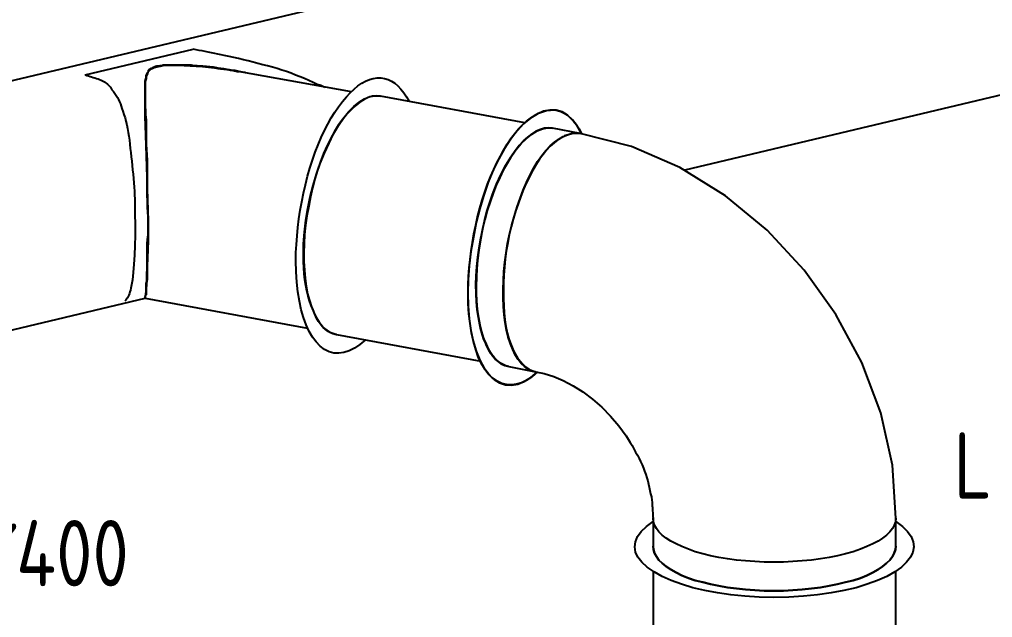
# Model space of a CAD drawing. Header units: metres. Extents: x 20 to 415, y 5 to 292.
# Drawn here: x 208.39 to 225.43, y 172.83 to 183.31 of the extents above; entities that cross this region are included whole.
import ezdxf

# ---------------------------------------------------------------- set-up
doc = ezdxf.new("R2010")
doc.units = ezdxf.units.M
doc.layers.add('ВОЗДУХОВОДЫ', color=7, linetype='Continuous')
doc.layers.add('ОБОЗНАЧЕНИЯ', color=7, linetype='Continuous')
doc.styles.add('GOST', font='isocpeur.ttf')

msp = doc.modelspace()

# ---------------------------------------------------------------- linework, layer by layer
at = {"layer": 'ВОЗДУХОВОДЫ'}
for points in [[(255.003, 193.349), (198.627, 179.943)], [(220.046, 180.674), (255.995, 189.23)], [(209.543, 182.34), (211.434, 182.789)], [(213.737, 182.115), (213.725, 182.121), (213.714, 182.127), (213.702, 182.132), (213.691, 182.138), (213.678, 182.143), (213.665, 182.149), (213.652, 182.155), (213.637, 182.16), (213.622, 182.166), (213.606, 182.172), (213.532, 182.205), (213.457, 182.239), (213.381, 182.272), (213.304, 182.304), (213.226, 182.335), (213.147, 182.366), (213.067, 182.395), (212.985, 182.422), (212.903, 182.448), (212.819, 182.471), (212.735, 182.494), (212.651, 182.516), (212.566, 182.538), (212.482, 182.56), (212.398, 182.581), (212.314, 182.602), (212.229, 182.622), (212.145, 182.641), (212.061, 182.66), (211.977, 182.677), (211.92, 182.688), (211.864, 182.7), (211.809, 182.711), (211.753, 182.722), (211.698, 182.733), (211.644, 182.745), (211.59, 182.756), (211.537, 182.767), (211.485, 182.778), (211.434, 182.789)], [(210.591, 178.427), (210.591, 178.427), (210.591, 178.427), (210.591, 178.429), (210.591, 178.431), (210.591, 178.433), (210.591, 178.436), (210.591, 178.439), (210.591, 178.442), (210.591, 178.444), (210.591, 178.445), (210.591, 178.446), (210.592, 178.451), (210.593, 178.457), (210.595, 178.462), (210.598, 178.468), (210.6, 178.474), (210.603, 178.479), (210.606, 178.485), (210.608, 178.491), (210.609, 178.496), (210.61, 178.502), (210.61, 178.508), (210.61, 178.515), (210.61, 178.523), (210.61, 178.531), (210.61, 178.539), (210.61, 178.548), (210.61, 178.556), (210.61, 178.564), (210.61, 178.571), (210.61, 178.577), (210.61, 178.588), (210.61, 178.599), (210.61, 178.61), (210.61, 178.622), (210.61, 178.633), (210.61, 178.644), (210.61, 178.655), (210.61, 178.667), (210.61, 178.678), (210.61, 178.689), (210.615, 178.7), (210.619, 178.712), (210.622, 178.723), (210.624, 178.735), (210.626, 178.748), (210.627, 178.761), (210.628, 178.774), (210.628, 178.788), (210.629, 178.804), (210.629, 178.82), (210.629, 178.837), (210.629, 178.854), (210.629, 178.871), (210.629, 178.887), (210.629, 178.904), (210.629, 178.921), (210.629, 178.938), (210.629, 178.955), (210.629, 178.972), (210.629, 178.989), (210.629, 179.005), (210.629, 179.022), (210.629, 179.039), (210.629, 179.056), (210.629, 179.073), (210.629, 179.09), (210.629, 179.107), (210.629, 179.123), (210.629, 179.14), (210.629, 179.157), (210.629, 179.18), (210.629, 179.202), (210.629, 179.225), (210.629, 179.247), (210.629, 179.269), (210.629, 179.292), (210.629, 179.314), (210.629, 179.337), (210.629, 179.359), (210.629, 179.382), (210.629, 179.399), (210.631, 179.418), (210.633, 179.437), (210.635, 179.458), (210.638, 179.48), (210.641, 179.503), (210.643, 179.527), (210.645, 179.553), (210.647, 179.579), (210.647, 179.606), (210.647, 179.629), (210.647, 179.652), (210.647, 179.674), (210.647, 179.698), (210.647, 179.721), (210.647, 179.745), (210.647, 179.77), (210.647, 179.796), (210.647, 179.822), (210.647, 179.85), (210.642, 179.9), (210.638, 179.951), (210.635, 180.002), (210.633, 180.052), (210.631, 180.103), (210.63, 180.153), (210.629, 180.204), (210.629, 180.254), (210.629, 180.305), (210.629, 180.355), (210.629, 180.383), (210.629, 180.41), (210.629, 180.436), (210.629, 180.461), (210.629, 180.486), (210.629, 180.512), (210.629, 180.537), (210.629, 180.563), (210.629, 180.59), (210.629, 180.618), (210.629, 180.645), (210.629, 180.672), (210.629, 180.698), (210.629, 180.723), (210.629, 180.749), (210.629, 180.774), (210.629, 180.8), (210.629, 180.826), (210.629, 180.852), (210.629, 180.88), (210.628, 180.903), (210.627, 180.927), (210.624, 180.951), (210.622, 180.976), (210.619, 181.001), (210.616, 181.027), (210.614, 181.052), (210.612, 181.076), (210.61, 181.1), (210.61, 181.123), (210.61, 181.146), (210.61, 181.168), (210.61, 181.19), (210.61, 181.213), (210.61, 181.235), (210.61, 181.258), (210.61, 181.28), (210.61, 181.303), (210.61, 181.325), (210.61, 181.348), (210.61, 181.37), (210.61, 181.393), (210.61, 181.415), (210.61, 181.438), (210.61, 181.46), (210.61, 181.483), (210.61, 181.505), (210.61, 181.527), (210.61, 181.55), (210.61, 181.572), (210.605, 181.595), (210.601, 181.617), (210.597, 181.639), (210.595, 181.661), (210.594, 181.683), (210.592, 181.703), (210.592, 181.723), (210.591, 181.743), (210.591, 181.761), (210.591, 181.778), (210.591, 181.8), (210.591, 181.821), (210.591, 181.841), (210.591, 181.861), (210.591, 181.879), (210.591, 181.897), (210.591, 181.914), (210.591, 181.932), (210.591, 181.949), (210.591, 181.966), (210.591, 181.988), (210.591, 182.008), (210.591, 182.029), (210.591, 182.048), (210.591, 182.066), (210.591, 182.084), (210.591, 182.102), (210.591, 182.119), (210.591, 182.136), (210.591, 182.153), (210.591, 182.158), (210.591, 182.164), (210.591, 182.17), (210.591, 182.177), (210.591, 182.183), (210.591, 182.191), (210.591, 182.199), (210.591, 182.207), (210.591, 182.217), (210.591, 182.228), (210.592, 182.233), (210.593, 182.239), (210.595, 182.245), (210.598, 182.252), (210.6, 182.258), (210.603, 182.266), (210.606, 182.274), (210.608, 182.282), (210.609, 182.292), (210.61, 182.303), (210.61, 182.308), (210.61, 182.314), (210.61, 182.319), (210.611, 182.325), (210.612, 182.331), (210.614, 182.336), (210.616, 182.342), (210.619, 182.348), (210.623, 182.353), (210.629, 182.359), (210.629, 182.364), (210.631, 182.37), (210.633, 182.376), (210.636, 182.381), (210.64, 182.387), (210.645, 182.393), (210.65, 182.398), (210.655, 182.404), (210.66, 182.409), (210.666, 182.415), (210.672, 182.421), (210.677, 182.426), (210.683, 182.432), (210.69, 182.437), (210.696, 182.443), (210.704, 182.449), (210.712, 182.454), (210.72, 182.46), (210.73, 182.466), (210.741, 182.471), (210.752, 182.472), (210.763, 182.473), (210.775, 182.475), (210.786, 182.478), (210.797, 182.481), (210.808, 182.483), (210.819, 182.486), (210.831, 182.488), (210.842, 182.49), (210.853, 182.49), (210.864, 182.495), (210.876, 182.499), (210.887, 182.502), (210.898, 182.505), (210.909, 182.506), (210.921, 182.507), (210.932, 182.508), (210.943, 182.508), (210.954, 182.509), (210.966, 182.509), (210.982, 182.509), (210.997, 182.509), (211.012, 182.509), (211.025, 182.509), (211.038, 182.509), (211.051, 182.509), (211.062, 182.509), (211.074, 182.509), (211.085, 182.509), (211.097, 182.509), (211.108, 182.509), (211.121, 182.509), (211.134, 182.509), (211.148, 182.509), (211.162, 182.509), (211.176, 182.509), (211.19, 182.509), (211.203, 182.509), (211.216, 182.509), (211.228, 182.509), (211.239, 182.509), (211.252, 182.509), (211.265, 182.509), (211.279, 182.509), (211.293, 182.509), (211.307, 182.509), (211.321, 182.509), (211.334, 182.509), (211.347, 182.509), (211.359, 182.509), (211.382, 182.504), (211.406, 182.499), (211.431, 182.496), (211.456, 182.494), (211.483, 182.492), (211.51, 182.491), (211.537, 182.49), (211.565, 182.49), (211.593, 182.49), (211.621, 182.49), (211.644, 182.485), (211.668, 182.481), (211.692, 182.477), (211.717, 182.474), (211.743, 182.471), (211.768, 182.468), (211.793, 182.465), (211.817, 182.462), (211.841, 182.457), (211.864, 182.452), (211.892, 182.452), (211.919, 182.45), (211.945, 182.448), (211.97, 182.445), (211.995, 182.441), (212.021, 182.436), (212.046, 182.431), (212.072, 182.426), (212.099, 182.421), (212.126, 182.415), (212.138, 182.414), (212.149, 182.413), (212.16, 182.411), (212.171, 182.408), (212.183, 182.406), (212.194, 182.403), (212.205, 182.4), (212.216, 182.398), (212.227, 182.397), (212.239, 182.396)], [(210.591, 178.446), (210.597, 178.469), (210.602, 178.504), (210.608, 178.55), (210.612, 178.608), (210.617, 178.677), (210.621, 178.757), (210.624, 178.847), (210.626, 178.947), (210.628, 179.057), (210.629, 179.176), (210.634, 179.233), (210.638, 179.29), (210.641, 179.349), (210.643, 179.408), (210.645, 179.468), (210.646, 179.529), (210.647, 179.59), (210.647, 179.652), (210.647, 179.713), (210.647, 179.775), (210.642, 179.962), (210.636, 180.153), (210.63, 180.345), (210.625, 180.537), (210.619, 180.728), (210.614, 180.915), (210.608, 181.099), (210.602, 181.277), (210.597, 181.448), (210.591, 181.61), (210.591, 181.671), (210.591, 181.731), (210.591, 181.79), (210.591, 181.847), (210.591, 181.903), (210.591, 181.956), (210.591, 182.008), (210.591, 182.059), (210.591, 182.107), (210.591, 182.153), (210.592, 182.17), (210.593, 182.187), (210.595, 182.203), (210.598, 182.22), (210.6, 182.237), (210.603, 182.254), (210.606, 182.271), (210.608, 182.288), (210.609, 182.305), (210.61, 182.321), (210.615, 182.332), (210.619, 182.342), (210.623, 182.351), (210.627, 182.36), (210.631, 182.368), (210.635, 182.377), (210.641, 182.385), (210.648, 182.395), (210.656, 182.404), (210.666, 182.415), (210.672, 182.421), (210.677, 182.426), (210.683, 182.431), (210.688, 182.436), (210.694, 182.441), (210.7, 182.445), (210.705, 182.448), (210.711, 182.45), (210.717, 182.452), (210.722, 182.452), (210.728, 182.457), (210.735, 182.462), (210.743, 182.465), (210.752, 182.468), (210.762, 182.471), (210.772, 182.474), (210.783, 182.477), (210.793, 182.481), (210.805, 182.485), (210.816, 182.49), (210.838, 182.495), (210.861, 182.499), (210.884, 182.502), (210.907, 182.505), (210.931, 182.506), (210.955, 182.507), (210.98, 182.508), (211.005, 182.508), (211.032, 182.509), (211.059, 182.509), (211.166, 182.507), (211.273, 182.504), (211.379, 182.499), (211.486, 182.492), (211.593, 182.483), (211.699, 182.472), (211.806, 182.46), (211.913, 182.446), (212.02, 182.431), (212.126, 182.415), (212.137, 182.414), (212.147, 182.413), (212.156, 182.411), (212.165, 182.408), (212.173, 182.406), (212.182, 182.403), (212.19, 182.4), (212.2, 182.398), (212.209, 182.397), (212.22, 182.396)], [(212.22, 182.396), (212.209, 182.401), (212.197, 182.405), (212.186, 182.409), (212.174, 182.411), (212.162, 182.413), (212.149, 182.414), (212.135, 182.415), (212.121, 182.415), (212.105, 182.415), (212.089, 182.415), (212.066, 182.421), (212.042, 182.426), (212.018, 182.431), (211.993, 182.436), (211.967, 182.441), (211.942, 182.445), (211.917, 182.448), (211.893, 182.45), (211.869, 182.452), (211.846, 182.452), (211.817, 182.457), (211.79, 182.462), (211.762, 182.465), (211.735, 182.468), (211.708, 182.471), (211.681, 182.474), (211.655, 182.477), (211.63, 182.481), (211.606, 182.485), (211.583, 182.49), (211.556, 182.49), (211.529, 182.492), (211.503, 182.494), (211.478, 182.497), (211.452, 182.499), (211.427, 182.502), (211.402, 182.505), (211.376, 182.507), (211.349, 182.508), (211.321, 182.509), (211.31, 182.509), (211.299, 182.509), (211.287, 182.509), (211.275, 182.509), (211.263, 182.509), (211.25, 182.509), (211.236, 182.509), (211.222, 182.509), (211.206, 182.509), (211.19, 182.509), (211.179, 182.509), (211.168, 182.509), (211.156, 182.509), (211.144, 182.509), (211.132, 182.509), (211.119, 182.509), (211.105, 182.509), (211.091, 182.509), (211.075, 182.509), (211.059, 182.509), (211.048, 182.509), (211.037, 182.509), (211.025, 182.509), (211.014, 182.509), (211.003, 182.509), (210.992, 182.509), (210.981, 182.509), (210.969, 182.509), (210.958, 182.509), (210.947, 182.509), (210.935, 182.508), (210.922, 182.507), (210.909, 182.505), (210.895, 182.502), (210.881, 182.499), (210.867, 182.496), (210.854, 182.494), (210.84, 182.492), (210.828, 182.49), (210.816, 182.49), (210.805, 182.489), (210.793, 182.488), (210.783, 182.485), (210.772, 182.482), (210.762, 182.478), (210.752, 182.474), (210.744, 182.469), (210.735, 182.463), (210.728, 182.458), (210.722, 182.452), (210.711, 182.452), (210.702, 182.45), (210.693, 182.448), (210.685, 182.445), (210.678, 182.441), (210.671, 182.436), (210.665, 182.431), (210.659, 182.426), (210.653, 182.421), (210.647, 182.415), (210.647, 182.409), (210.645, 182.402), (210.643, 182.394), (210.641, 182.386), (210.638, 182.378), (210.635, 182.369), (210.633, 182.361), (210.631, 182.353), (210.629, 182.346), (210.629, 182.34), (210.623, 182.334), (210.619, 182.329), (210.616, 182.323), (210.614, 182.318), (210.612, 182.312), (210.611, 182.306), (210.61, 182.301), (210.61, 182.295), (210.61, 182.29), (210.61, 182.284), (210.609, 182.273), (210.608, 182.264), (210.606, 182.255), (210.603, 182.247), (210.6, 182.24), (210.598, 182.233), (210.595, 182.226), (210.593, 182.22), (210.592, 182.215), (210.591, 182.209), (210.591, 182.198), (210.591, 182.189), (210.591, 182.18), (210.591, 182.172), (210.591, 182.165), (210.591, 182.158), (210.591, 182.152), (210.591, 182.146), (210.591, 182.14), (210.591, 182.134), (210.591, 182.117), (210.591, 182.1), (210.591, 182.083), (210.591, 182.066), (210.591, 182.048), (210.591, 182.029), (210.591, 182.01), (210.591, 181.99), (210.591, 181.969), (210.591, 181.947), (210.591, 181.93), (210.591, 181.913), (210.591, 181.896), (210.591, 181.878), (210.591, 181.86), (210.591, 181.842), (210.591, 181.823), (210.591, 181.803), (210.591, 181.782), (210.591, 181.76), (210.591, 181.742), (210.591, 181.724), (210.592, 181.705), (210.592, 181.685), (210.594, 181.664), (210.595, 181.642), (210.597, 181.621), (210.601, 181.598), (210.605, 181.576), (210.61, 181.554), (210.61, 181.531), (210.61, 181.509), (210.61, 181.486), (210.61, 181.464), (210.61, 181.441), (210.61, 181.419), (210.61, 181.396), (210.61, 181.374), (210.61, 181.351), (210.61, 181.329), (210.61, 181.284), (210.61, 181.239), (210.61, 181.194), (210.611, 181.148), (210.612, 181.102), (210.614, 181.055), (210.616, 181.008), (210.619, 180.96), (210.623, 180.911), (210.629, 180.861), (210.629, 180.833), (210.629, 180.807), (210.629, 180.781), (210.629, 180.755), (210.629, 180.73), (210.629, 180.705), (210.629, 180.679), (210.629, 180.653), (210.629, 180.626), (210.629, 180.599), (210.629, 180.576), (210.629, 180.552), (210.629, 180.527), (210.629, 180.501), (210.629, 180.475), (210.629, 180.448), (210.629, 180.421), (210.629, 180.393), (210.629, 180.365), (210.629, 180.337), (210.629, 180.314), (210.629, 180.29), (210.629, 180.265), (210.629, 180.24), (210.629, 180.215), (210.629, 180.19), (210.629, 180.165), (210.629, 180.14), (210.629, 180.116), (210.629, 180.093), (210.629, 180.066), (210.629, 180.039), (210.629, 180.013), (210.63, 179.987), (210.631, 179.962), (210.633, 179.937), (210.635, 179.911), (210.638, 179.885), (210.642, 179.859), (210.647, 179.831), (210.647, 179.809), (210.647, 179.786), (210.647, 179.763), (210.647, 179.74), (210.647, 179.717), (210.647, 179.692), (210.647, 179.668), (210.647, 179.642), (210.647, 179.615), (210.647, 179.588), (210.647, 179.565), (210.645, 179.543), (210.643, 179.52), (210.641, 179.498), (210.638, 179.475), (210.635, 179.453), (210.633, 179.43), (210.631, 179.408), (210.629, 179.386), (210.629, 179.363), (210.629, 179.341), (210.629, 179.32), (210.629, 179.3), (210.629, 179.28), (210.629, 179.26), (210.629, 179.24), (210.629, 179.221), (210.629, 179.2), (210.629, 179.179), (210.629, 179.157), (210.629, 179.14), (210.629, 179.123), (210.629, 179.106), (210.629, 179.089), (210.629, 179.071), (210.629, 179.052), (210.629, 179.033), (210.629, 179.013), (210.629, 178.992), (210.629, 178.97), (210.629, 178.954), (210.629, 178.938), (210.629, 178.923), (210.629, 178.909), (210.629, 178.895), (210.629, 178.881), (210.629, 178.867), (210.629, 178.852), (210.629, 178.837), (210.629, 178.82), (210.629, 178.804), (210.628, 178.788), (210.628, 178.774), (210.627, 178.761), (210.626, 178.748), (210.624, 178.735), (210.622, 178.723), (210.619, 178.712), (210.615, 178.7), (210.61, 178.689), (210.61, 178.678), (210.61, 178.667), (210.61, 178.655), (210.61, 178.644), (210.61, 178.633), (210.61, 178.622), (210.61, 178.61), (210.61, 178.599), (210.61, 178.588), (210.61, 178.577), (210.61, 178.571), (210.61, 178.564), (210.61, 178.556), (210.61, 178.548), (210.61, 178.539), (210.61, 178.531), (210.61, 178.523), (210.61, 178.515), (210.61, 178.508), (210.61, 178.502), (210.605, 178.496), (210.601, 178.491), (210.597, 178.485), (210.595, 178.479), (210.594, 178.474), (210.592, 178.468), (210.592, 178.462), (210.591, 178.457), (210.591, 178.451), (210.591, 178.446), (210.591, 178.445), (210.591, 178.444), (210.591, 178.442), (210.591, 178.439), (210.591, 178.436), (210.591, 178.433), (210.591, 178.431), (210.591, 178.429), (210.591, 178.427), (210.591, 178.427)], [(210.797, 182.49), (210.776, 182.484), (210.756, 182.477), (210.739, 182.469), (210.723, 182.46), (210.708, 182.45), (210.695, 182.44), (210.682, 182.43), (210.67, 182.419), (210.658, 182.407), (210.647, 182.396), (210.637, 182.384), (210.629, 182.372), (210.622, 182.358), (210.617, 182.344), (210.612, 182.328), (210.608, 182.313), (210.604, 182.297), (210.601, 182.28), (210.596, 182.263), (210.591, 182.246), (210.591, 182.206), (210.591, 182.164), (210.591, 182.12), (210.591, 182.074), (210.591, 182.026), (210.591, 181.978), (210.591, 181.929), (210.591, 181.879), (210.591, 181.829), (210.591, 181.778), (210.596, 181.715), (210.6, 181.651), (210.603, 181.583), (210.606, 181.515), (210.608, 181.444), (210.609, 181.371), (210.609, 181.297), (210.61, 181.222), (210.61, 181.145), (210.61, 181.067), (210.615, 180.988), (210.619, 180.91), (210.622, 180.831), (210.624, 180.752), (210.626, 180.674), (210.627, 180.595), (210.628, 180.516), (210.628, 180.438), (210.629, 180.359), (210.629, 180.281), (210.629, 180.213), (210.631, 180.146), (210.633, 180.078), (210.635, 180.011), (210.638, 179.943), (210.641, 179.876), (210.643, 179.809), (210.645, 179.741), (210.647, 179.674), (210.647, 179.606), (210.642, 179.437), (210.636, 179.277), (210.631, 179.129), (210.626, 178.993), (210.622, 178.869), (210.618, 178.76), (210.614, 178.666), (210.612, 178.587), (210.61, 178.526), (210.61, 178.483), (210.609, 178.483), (210.608, 178.483), (210.606, 178.483), (210.603, 178.483), (210.6, 178.483), (210.598, 178.483), (210.595, 178.483), (210.593, 178.483), (210.592, 178.483), (210.591, 178.483)], [(212.351, 182.378), (212.295, 182.388), (212.239, 182.398), (212.183, 182.407), (212.126, 182.416), (212.07, 182.424), (212.014, 182.433), (211.958, 182.442), (211.902, 182.451), (211.846, 182.46), (211.789, 182.471), (211.727, 182.477), (211.664, 182.482), (211.599, 182.488), (211.534, 182.492), (211.469, 182.497), (211.403, 182.501), (211.336, 182.504), (211.269, 182.507), (211.201, 182.508), (211.134, 182.509), (211.105, 182.509), (211.076, 182.508), (211.046, 182.508), (211.016, 182.507), (210.987, 182.506), (210.957, 182.505), (210.929, 182.502), (210.902, 182.499), (210.877, 182.495), (210.853, 182.49), (210.848, 182.49), (210.842, 182.49), (210.836, 182.49), (210.831, 182.49), (210.825, 182.49), (210.819, 182.49), (210.814, 182.49), (210.808, 182.49), (210.803, 182.49), (210.797, 182.49)], [(209.543, 182.34), (209.571, 182.329), (209.599, 182.32), (209.627, 182.31), (209.655, 182.302), (209.683, 182.293), (209.711, 182.285), (209.739, 182.276), (209.767, 182.267), (209.795, 182.257), (209.823, 182.246), (209.846, 182.235), (209.868, 182.222), (209.89, 182.208), (209.911, 182.193), (209.931, 182.176), (209.95, 182.159), (209.968, 182.14), (209.984, 182.121), (209.998, 182.1), (210.011, 182.078), (210.038, 182.044), (210.062, 182.01), (210.085, 181.976), (210.106, 181.941), (210.125, 181.905), (210.143, 181.868), (210.159, 181.829), (210.173, 181.789), (210.186, 181.747), (210.198, 181.703), (210.219, 181.646), (210.239, 181.587), (210.256, 181.525), (210.271, 181.462), (210.285, 181.397), (210.296, 181.33), (210.306, 181.262), (210.315, 181.192), (210.323, 181.121), (210.329, 181.048), (210.34, 180.975), (210.349, 180.9), (210.358, 180.825), (210.366, 180.75), (210.373, 180.674), (210.38, 180.598), (210.386, 180.522), (210.392, 180.447), (210.398, 180.373), (210.404, 180.299), (210.409, 180.099), (210.412, 179.901), (210.414, 179.709), (210.414, 179.524), (210.411, 179.347), (210.405, 179.179), (210.396, 179.022), (210.384, 178.878), (210.368, 178.748), (210.348, 178.633), (210.341, 178.6), (210.334, 178.568), (210.326, 178.537), (210.316, 178.508), (210.306, 178.481), (210.294, 178.455), (210.281, 178.431), (210.267, 178.409), (210.252, 178.389), (210.235, 178.371)], [(214.205, 182.041), (212.22, 182.396)], [(213.231, 179.082), (213.233, 179.224), (213.24, 179.369), (213.251, 179.516), (213.266, 179.665), (213.285, 179.815), (213.308, 179.965), (213.335, 180.116), (213.365, 180.266), (213.399, 180.414), (213.437, 180.561), (213.478, 180.706), (213.522, 180.846), (213.57, 180.982), (213.62, 181.114), (213.673, 181.24), (213.73, 181.361), (213.788, 181.475), (213.85, 181.583), (213.914, 181.685), (213.98, 181.778), (214.047, 181.869), (214.115, 181.951), (214.182, 182.024), (214.25, 182.088), (214.317, 182.143), (214.384, 182.19), (214.452, 182.227), (214.519, 182.255), (214.587, 182.274), (214.654, 182.284), (214.72, 182.284), (214.784, 182.275), (214.846, 182.256), (214.906, 182.228), (214.963, 182.19), (215.018, 182.144), (215.071, 182.088), (215.121, 182.025), (215.17, 181.952), (215.216, 181.872)], [(213.362, 179.176), (213.367, 179.38), (213.382, 179.585), (213.406, 179.792), (213.439, 179.997), (213.482, 180.201), (213.532, 180.401), (213.591, 180.597), (213.657, 180.786), (213.731, 180.969), (213.811, 181.142), (213.892, 181.303), (213.977, 181.449), (214.065, 181.578), (214.155, 181.691), (214.247, 181.786), (214.34, 181.862), (214.433, 181.919), (214.527, 181.956), (214.619, 181.971), (214.71, 181.966)], [(214.71, 181.966), (214.642, 181.97), (214.571, 181.962), (214.499, 181.94), (214.426, 181.906), (214.352, 181.86), (214.278, 181.803), (214.203, 181.733), (214.128, 181.653), (214.054, 181.562), (213.98, 181.46), (213.909, 181.348), (213.841, 181.228), (213.777, 181.099), (213.717, 180.962), (213.662, 180.819), (213.611, 180.67), (213.564, 180.517), (213.523, 180.36), (213.487, 180.199), (213.456, 180.037), (213.425, 179.869), (213.402, 179.703), (213.384, 179.539), (213.374, 179.378), (213.369, 179.22), (213.371, 179.066), (213.379, 178.917), (213.392, 178.773), (213.412, 178.634), (213.437, 178.502), (213.468, 178.383), (213.504, 178.273), (213.545, 178.174), (213.591, 178.084), (213.641, 178.006), (213.694, 177.938), (213.752, 177.883), (213.813, 177.839), (213.876, 177.808), (213.943, 177.79)], [(217.238, 181.498), (214.71, 181.966)], [(218.23, 181.31), (218.158, 181.443), (218.076, 181.551), (217.987, 181.632), (217.891, 181.688), (217.788, 181.718), (217.68, 181.721), (217.569, 181.7), (217.454, 181.652), (217.337, 181.578), (217.219, 181.479), (217.103, 181.356), (216.991, 181.211), (216.884, 181.048), (216.783, 180.867), (216.688, 180.669), (216.6, 180.457), (216.521, 180.232), (216.451, 179.995), (216.39, 179.749), (216.339, 179.494), (216.295, 179.242), (216.265, 178.993), (216.247, 178.749), (216.241, 178.512), (216.248, 178.284), (216.266, 178.066), (216.296, 177.861), (216.337, 177.671), (216.389, 177.497), (216.451, 177.341), (216.528, 177.202), (216.612, 177.089), (216.703, 177.003), (216.799, 176.942), (216.901, 176.908), (217.007, 176.9), (217.117, 176.919), (217.23, 176.964), (217.345, 177.036), (217.463, 177.135)], [(216.246, 178.521), (216.248, 178.663), (216.254, 178.807), (216.265, 178.955), (216.28, 179.103), (216.299, 179.253), (216.322, 179.404), (216.349, 179.554), (216.38, 179.704), (216.414, 179.853), (216.451, 180), (216.493, 180.144), (216.539, 180.284), (216.588, 180.421), (216.64, 180.552), (216.695, 180.678), (216.752, 180.799), (216.811, 180.914), (216.871, 181.022), (216.933, 181.123), (216.994, 181.217), (217.062, 181.308), (217.131, 181.39), (217.201, 181.463), (217.271, 181.527), (217.341, 181.582), (217.411, 181.628), (217.481, 181.665), (217.551, 181.693), (217.619, 181.712), (217.687, 181.722), (217.749, 181.723), (217.81, 181.714), (217.871, 181.695), (217.93, 181.666), (217.987, 181.629), (218.042, 181.582), (218.094, 181.527), (218.143, 181.463), (218.189, 181.391), (218.23, 181.31)], [(217.725, 181.404), (217.656, 181.409), (217.586, 181.402), (217.514, 181.382), (217.441, 181.35), (217.367, 181.306), (217.292, 181.249), (217.217, 181.18), (217.142, 181.098), (217.068, 181.005), (216.994, 180.898), (216.928, 180.787), (216.863, 180.668), (216.8, 180.54), (216.74, 180.406), (216.683, 180.264), (216.63, 180.116), (216.582, 179.963), (216.539, 179.805), (216.501, 179.642), (216.47, 179.475), (216.44, 179.308), (216.416, 179.142), (216.399, 178.978), (216.388, 178.818), (216.384, 178.661), (216.385, 178.509), (216.393, 178.362), (216.407, 178.221), (216.426, 178.086), (216.451, 177.959), (216.482, 177.835), (216.519, 177.721), (216.56, 177.618), (216.605, 177.526), (216.655, 177.446), (216.709, 177.378), (216.766, 177.321), (216.827, 177.278), (216.891, 177.247), (216.957, 177.229)], [(216.957, 177.229), (216.891, 177.247), (216.827, 177.278), (216.766, 177.321), (216.709, 177.378), (216.655, 177.446), (216.605, 177.526), (216.56, 177.618), (216.519, 177.721), (216.482, 177.835), (216.451, 177.959), (216.426, 178.086), (216.407, 178.221), (216.393, 178.362), (216.385, 178.509), (216.384, 178.661), (216.388, 178.818), (216.399, 178.978), (216.416, 179.142), (216.44, 179.308), (216.47, 179.475), (216.502, 179.642), (216.539, 179.805), (216.582, 179.963), (216.63, 180.116), (216.683, 180.264), (216.74, 180.406), (216.8, 180.54), (216.863, 180.668), (216.928, 180.787), (216.994, 180.898), (217.068, 181.005), (217.142, 181.098), (217.217, 181.18), (217.292, 181.249), (217.367, 181.306), (217.441, 181.35), (217.514, 181.382), (217.586, 181.402), (217.656, 181.409), (217.725, 181.404)], [(217.725, 181.404), (217.656, 181.409), (217.586, 181.402), (217.514, 181.382), (217.441, 181.35), (217.367, 181.306), (217.292, 181.249), (217.217, 181.18), (217.142, 181.098), (217.068, 181.005), (216.994, 180.898), (216.928, 180.787), (216.863, 180.668), (216.8, 180.54), (216.74, 180.406), (216.683, 180.264), (216.63, 180.116), (216.582, 179.963), (216.539, 179.805), (216.501, 179.642), (216.47, 179.475), (216.44, 179.308), (216.416, 179.142), (216.399, 178.978), (216.388, 178.818), (216.384, 178.661), (216.385, 178.509), (216.393, 178.362), (216.407, 178.221), (216.426, 178.086), (216.451, 177.959), (216.482, 177.835), (216.519, 177.721), (216.56, 177.618), (216.605, 177.526), (216.655, 177.446), (216.709, 177.378), (216.766, 177.321), (216.827, 177.278), (216.891, 177.247), (216.957, 177.229)], [(216.395, 178.614), (216.4, 178.818), (216.413, 179.025), (216.435, 179.234), (216.466, 179.442), (216.505, 179.649), (216.553, 179.852), (216.609, 180.05), (216.673, 180.241), (216.746, 180.425), (216.826, 180.599), (216.907, 180.755), (216.993, 180.897), (217.083, 181.023), (217.175, 181.133), (217.268, 181.226), (217.363, 181.301), (217.456, 181.357), (217.548, 181.394), (217.638, 181.41), (217.725, 181.404)], [(217.425, 177.135), (217.359, 177.153), (217.295, 177.184), (217.235, 177.228), (217.177, 177.284), (217.123, 177.353), (217.073, 177.433), (217.028, 177.525), (216.987, 177.628), (216.95, 177.741), (216.92, 177.865), (216.895, 177.998), (216.877, 178.136), (216.865, 178.28), (216.859, 178.429), (216.859, 178.581), (216.864, 178.738), (216.875, 178.896), (216.891, 179.057), (216.912, 179.219), (216.938, 179.382), (216.974, 179.549), (217.014, 179.712), (217.059, 179.87), (217.107, 180.024), (217.158, 180.173), (217.213, 180.316), (217.271, 180.453), (217.333, 180.584), (217.396, 180.707), (217.463, 180.823), (217.536, 180.925), (217.61, 181.014), (217.686, 181.093), (217.761, 181.159), (217.837, 181.214), (217.913, 181.258), (217.988, 181.289), (218.064, 181.308), (218.138, 181.315), (218.211, 181.31)], [(218.211, 181.31), (217.725, 181.404)], [(218.211, 181.31), (218.172, 181.314), (218.133, 181.315), (218.094, 181.312), (218.054, 181.306), (218.015, 181.296), (217.976, 181.283), (217.936, 181.267), (217.897, 181.247), (217.858, 181.224), (217.818, 181.198)], [(223.735, 174.57), (223.676, 175.5), (223.473, 176.416), (223.14, 177.301), (222.688, 178.14), (222.132, 178.916), (221.482, 179.615), (220.753, 180.219), (219.956, 180.714), (219.105, 181.083), (218.211, 181.31)], [(217.818, 181.198), (217.751, 181.148), (217.686, 181.089), (217.622, 181.02), (217.559, 180.943), (217.498, 180.859), (217.438, 180.767), (217.38, 180.668), (217.325, 180.563), (217.271, 180.452), (217.219, 180.337), (217.17, 180.211), (217.123, 180.081), (217.079, 179.948), (217.038, 179.812), (217.002, 179.674), (216.968, 179.535), (216.94, 179.394), (216.915, 179.252), (216.896, 179.111), (216.882, 178.97), (216.873, 178.83), (216.867, 178.692), (216.864, 178.556), (216.865, 178.423), (216.871, 178.294), (216.88, 178.168), (216.892, 178.047), (216.91, 177.93), (216.931, 177.82), (216.957, 177.715), (216.992, 177.619), (217.029, 177.531), (217.069, 177.452), (217.111, 177.382), (217.156, 177.32), (217.204, 177.267), (217.254, 177.221), (217.308, 177.185), (217.365, 177.156), (217.425, 177.135)], [(214.448, 177.697), (214.353, 177.615), (214.258, 177.551), (214.164, 177.503), (214.072, 177.473), (213.982, 177.46), (213.895, 177.465), (213.812, 177.487), (213.732, 177.526), (213.657, 177.584), (213.587, 177.659), (213.522, 177.745), (213.464, 177.845), (213.411, 177.958), (213.365, 178.085), (213.325, 178.223), (213.292, 178.374), (213.266, 178.535), (213.246, 178.708), (213.235, 178.89), (213.231, 179.082)], [(213.943, 177.79), (213.893, 177.8), (213.844, 177.817), (213.797, 177.842), (213.752, 177.875), (213.709, 177.914), (213.668, 177.962), (213.629, 178.016), (213.593, 178.077), (213.56, 178.146), (213.531, 178.221), (213.499, 178.297), (213.47, 178.378), (213.445, 178.464), (213.423, 178.554), (213.404, 178.649), (213.389, 178.748), (213.377, 178.85), (213.369, 178.956), (213.364, 179.065), (213.362, 179.176)], [(216.957, 177.229), (216.907, 177.243), (216.859, 177.263), (216.812, 177.289), (216.766, 177.321), (216.723, 177.36), (216.682, 177.405), (216.644, 177.458), (216.608, 177.517), (216.575, 177.585), (216.545, 177.659), (216.514, 177.735), (216.487, 177.816), (216.463, 177.902), (216.444, 177.993), (216.428, 178.088), (216.416, 178.186), (216.407, 178.289), (216.4, 178.395), (216.396, 178.503), (216.395, 178.614)], [(199.6, 175.806), (210.591, 178.427)], [(210.591, 178.427), (213.437, 177.903)], [(217.463, 177.135), (217.368, 177.054), (217.274, 176.991), (217.182, 176.945), (217.092, 176.917), (217.004, 176.906), (216.918, 176.911), (216.835, 176.934), (216.754, 176.972), (216.676, 177.027), (216.601, 177.098), (216.537, 177.184), (216.478, 177.285), (216.425, 177.4), (216.379, 177.528), (216.339, 177.669), (216.306, 177.82), (216.28, 177.982), (216.261, 178.153), (216.249, 178.333), (216.246, 178.521)], [(213.943, 177.79), (216.47, 177.322)], [(216.957, 177.229), (217.425, 177.135)], [(217.425, 177.135), (217.581, 177.107), (217.745, 177.056), (217.914, 176.984), (218.085, 176.893), (218.256, 176.784), (218.424, 176.658), (218.587, 176.516), (218.741, 176.36), (218.886, 176.192), (219.017, 176.012), (219.05, 175.955), (219.084, 175.899), (219.117, 175.843), (219.149, 175.787), (219.18, 175.731), (219.211, 175.675), (219.24, 175.618), (219.267, 175.562), (219.293, 175.506), (219.316, 175.45), (219.338, 175.394), (219.357, 175.338), (219.374, 175.281), (219.391, 175.225), (219.405, 175.169), (219.419, 175.113), (219.431, 175.057), (219.443, 175.001), (219.455, 174.944), (219.466, 174.888), (219.467, 174.855), (219.468, 174.823), (219.47, 174.791), (219.473, 174.76), (219.475, 174.729), (219.478, 174.698), (219.481, 174.667), (219.483, 174.635), (219.484, 174.603), (219.485, 174.57)], [(223.735, 174.514), (223.851, 174.428), (223.94, 174.34), (224.002, 174.249), (224.038, 174.158), (224.049, 174.067), (224.033, 173.976), (223.992, 173.886), (223.925, 173.799), (223.833, 173.715), (223.716, 173.634), (223.576, 173.553), (223.415, 173.479), (223.236, 173.413), (223.039, 173.354), (222.827, 173.304), (222.601, 173.262), (222.364, 173.228), (222.117, 173.204), (221.862, 173.189), (221.6, 173.184), (221.344, 173.189), (221.093, 173.204), (220.849, 173.228), (220.614, 173.262), (220.391, 173.304), (220.18, 173.354), (219.983, 173.413), (219.804, 173.479), (219.643, 173.553), (219.503, 173.634), (219.382, 173.715), (219.288, 173.799), (219.22, 173.886), (219.179, 173.976), (219.164, 174.067), (219.176, 174.158), (219.214, 174.249), (219.278, 174.34), (219.368, 174.428), (219.485, 174.514)], [(223.735, 174.514), (223.851, 174.428), (223.94, 174.34), (224.002, 174.249), (224.038, 174.158), (224.049, 174.067), (224.033, 173.976), (223.992, 173.886), (223.925, 173.799), (223.833, 173.715), (223.716, 173.634), (223.576, 173.553), (223.415, 173.479), (223.236, 173.413), (223.039, 173.354), (222.827, 173.304), (222.601, 173.262), (222.364, 173.228), (222.117, 173.204), (221.862, 173.189), (221.6, 173.184), (221.344, 173.189), (221.093, 173.204), (220.849, 173.228), (220.614, 173.262), (220.391, 173.304), (220.18, 173.354), (219.983, 173.413), (219.804, 173.479), (219.643, 173.553), (219.503, 173.634), (219.382, 173.715), (219.288, 173.799), (219.22, 173.886), (219.179, 173.976), (219.164, 174.067), (219.176, 174.158), (219.214, 174.249), (219.278, 174.34), (219.368, 174.428), (219.485, 174.514)], [(219.485, 174.57), (219.485, 174.083)], [(223.735, 174.57), (223.728, 174.509), (223.709, 174.449), (223.676, 174.39), (223.631, 174.333), (223.573, 174.277), (223.504, 174.223), (223.424, 174.171), (223.332, 174.121), (223.23, 174.073), (223.117, 174.027), (222.99, 173.984), (222.855, 173.946), (222.714, 173.912), (222.567, 173.883), (222.415, 173.858), (222.258, 173.838), (222.098, 173.822), (221.934, 173.811), (221.768, 173.804), (221.6, 173.802), (221.433, 173.804), (221.267, 173.811), (221.104, 173.822), (220.944, 173.838), (220.788, 173.858), (220.638, 173.883), (220.493, 173.912), (220.355, 173.946), (220.225, 173.984), (220.103, 174.027), (219.99, 174.073), (219.887, 174.121), (219.796, 174.171), (219.715, 174.223), (219.646, 174.277), (219.589, 174.333), (219.544, 174.39), (219.511, 174.449), (219.491, 174.509), (219.485, 174.57)], [(223.735, 174.083), (223.735, 174.57)], [(223.491, 174.214), (223.491, 174.214), (223.491, 174.214)], [(223.735, 174.083), (223.728, 174.021), (223.709, 173.96), (223.676, 173.899), (223.631, 173.839), (223.573, 173.781), (223.504, 173.725), (223.424, 173.67), (223.332, 173.618), (223.23, 173.568), (223.117, 173.521), (222.99, 173.483), (222.855, 173.448), (222.714, 173.415), (222.567, 173.386), (222.415, 173.36), (222.258, 173.338), (222.098, 173.32), (221.934, 173.308), (221.768, 173.299), (221.6, 173.297), (221.433, 173.299), (221.267, 173.308), (221.104, 173.32), (220.944, 173.338), (220.788, 173.36), (220.638, 173.386), (220.493, 173.415), (220.355, 173.448), (220.225, 173.483), (220.103, 173.521), (219.99, 173.568), (219.887, 173.618), (219.796, 173.67), (219.715, 173.725), (219.646, 173.781), (219.589, 173.839), (219.544, 173.899), (219.511, 173.96), (219.491, 174.021), (219.485, 174.083)], [(223.735, 174.083), (223.728, 174.021), (223.709, 173.96), (223.676, 173.899), (223.631, 173.839), (223.573, 173.781), (223.504, 173.725), (223.424, 173.67), (223.332, 173.618), (223.23, 173.568), (223.117, 173.521), (222.99, 173.483), (222.855, 173.448), (222.714, 173.415), (222.567, 173.386), (222.415, 173.36), (222.258, 173.338), (222.098, 173.32), (221.934, 173.308), (221.768, 173.299), (221.6, 173.297), (221.433, 173.299), (221.267, 173.308), (221.104, 173.32), (220.944, 173.338), (220.788, 173.36), (220.638, 173.386), (220.493, 173.415), (220.355, 173.448), (220.225, 173.483), (220.103, 173.521), (219.99, 173.568), (219.887, 173.618), (219.796, 173.67), (219.715, 173.725), (219.646, 173.781), (219.589, 173.839), (219.544, 173.899), (219.511, 173.96), (219.491, 174.021), (219.485, 174.083)], [(219.485, 174.083), (219.491, 174.021), (219.511, 173.96), (219.544, 173.899), (219.589, 173.839), (219.646, 173.781), (219.715, 173.725), (219.796, 173.67), (219.887, 173.618), (219.99, 173.568), (220.103, 173.521), (220.225, 173.483), (220.355, 173.448), (220.493, 173.415), (220.638, 173.386), (220.788, 173.36), (220.944, 173.338), (221.104, 173.32), (221.267, 173.308), (221.433, 173.299), (221.6, 173.297), (221.768, 173.299), (221.934, 173.308), (222.098, 173.32), (222.258, 173.338), (222.415, 173.36), (222.567, 173.386), (222.714, 173.415), (222.855, 173.448), (222.99, 173.483), (223.117, 173.521), (223.23, 173.568), (223.332, 173.618), (223.424, 173.67), (223.504, 173.725), (223.573, 173.781), (223.631, 173.839), (223.676, 173.899), (223.709, 173.96), (223.728, 174.021), (223.735, 174.083)], [(219.485, 173.634), (219.485, 168.054)], [(223.735, 168.054), (223.735, 173.634)]]:
    msp.add_lwpolyline(points, dxfattribs=at)

# ---------------------------------------------------------------- texts
at = {"layer": 'ОБОЗНАЧЕНИЯ', "style": 'GOST', "width": 0.8}
for s, p in [('L 4360', (224.75, 174.915)), ('%%c400', (207.529, 173.378))]:
    msp.add_text(s, height=1.1615, dxfattribs=at).set_placement(p)

doc.saveas('drawing.dxf')
